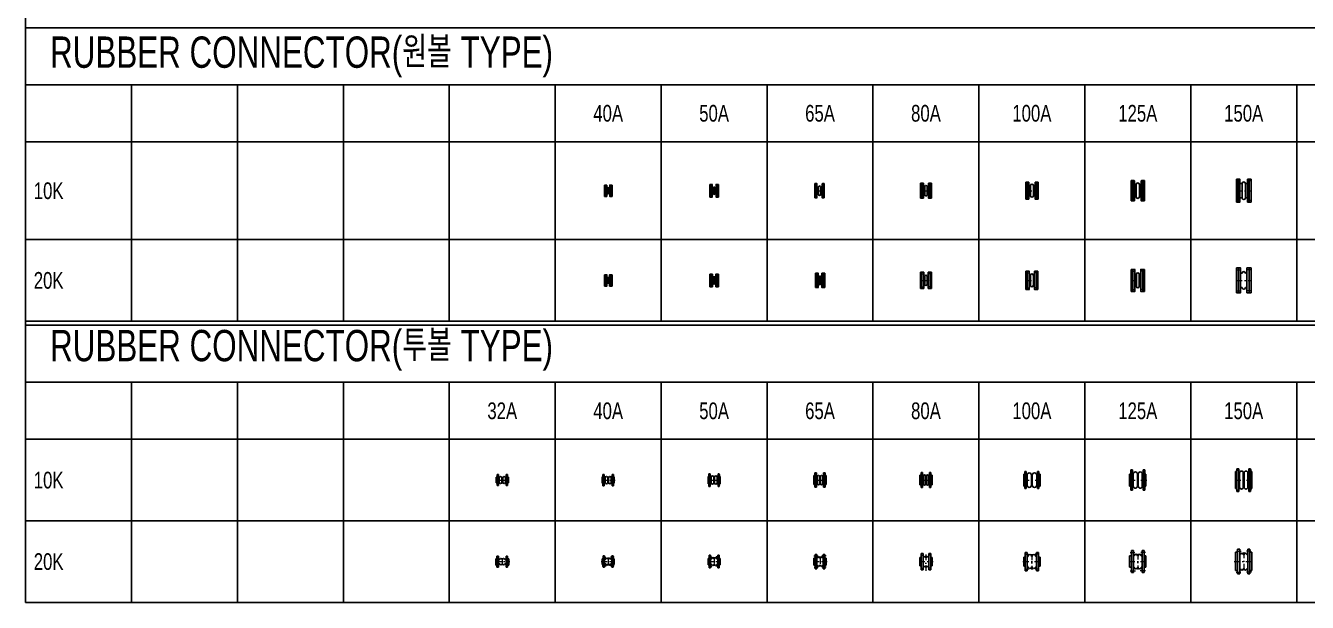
# Model space of a CAD drawing. Extents: x 0 to 60630, y 0 to 46389.
# Drawn here: x 27630 to 43361, y 17439 to 24514 of the extents above; entities that cross this region are included whole.
import ezdxf
from ezdxf.enums import TextEntityAlignment as Align

# ---------------------------------------------------------------- set-up
doc = ezdxf.new("R2010")
doc.units = 0
doc.header["$LTSCALE"] = 30
doc.header["$MEASUREMENT"] = 0
doc.linetypes.add('DGN Style 4', pattern=[4.8, 2.4, -1.2, 0, -1.2])
doc.layers.add('L(c)', color=1, linetype='DGN Style 4', lineweight=5)
doc.layers.add('L(txt)', color=2, linetype='Continuous', lineweight=13)
doc.styles.add('Style-ENGINEERING', font='ENGINEERING.shx')
doc.styles.add('Style-hangul01', font='hangul01.shx', dxfattribs={"bigfont": 'hangul01big.shx'})

# ---------------------------------------------------------------- blocks, each defined once
blk = doc.blocks.new('*U242')
for p, q in [((-90, 140), (-90, -140)), ((-68, 140), (-90, 140)), ((-68, 140), (-68, -140)), ((-48, 140), (-68, 140)), ((-68, -138), (-68, 138)), ((-46, -138), (-46, 138)), ((-46, 88), (-20, 88)), ((-20, -88), (-20, 88)), ((20, 88), (46, 88)), ((20, 88), (20, -88)), ((46, -138), (46, 138)), ((48, 140), (68, 140)), ((68, 140), (68, -140)), ((68, 140), (90, 140)), ((68, -138), (68, 138)), ((90, 140), (90, -140)), ((-90, -140), (-68, -140)), ((-68, -140), (-48, -140)), ((-46, -88), (-20, -88)), ((20, -88), (46, -88)), ((68, -140), (48, -140)), ((90, -140), (68, -140))]:
    blk.add_line(p, q)
for centre, radius, start, end in [((-48, 138), 2, 0, 90), ((0, 88), 20, 0, 180), ((48, 138), 2, 90, 180), ((-48, -138), 2, 270, 0), ((0, -88), 20, 180, 0), ((48, -138), 2, 180, 270)]:
    blk.add_arc(centre, radius, start, end)
blk = doc.blocks.new('*U243')
for p, q in [((-82, 125), (-82, -125)), ((-62, 125), (-82, 125)), ((-62, 125), (-62, -125)), ((-44, 125), (-62, 125)), ((-62, -123), (-62, 123)), ((-42, -123), (-42, 123)), ((-42, 75), (-20, 75)), ((-20, -75), (-20, 75)), ((20, 75), (43, 75)), ((20, 75), (20, -75)), ((43, -123), (43, 123)), ((45, 125), (63, 125)), ((63, 125), (63, -125)), ((63, 125), (83, 125)), ((63, -123), (63, 123)), ((83, 125), (83, -125)), ((-82, -125), (-62, -125)), ((-62, -125), (-44, -125)), ((-42, -75), (-20, -75)), ((20, -75), (43, -75)), ((63, -125), (45, -125)), ((83, -125), (63, -125))]:
    blk.add_line(p, q)
for centre, radius, start, end in [((-44, 123), 2, 0, 90), ((0, 75), 20, 0, 180), ((45, 123), 2, 90, 180), ((-44, -123), 2, 270, 0), ((0, -75), 20, 180, 0), ((45, -123), 2, 180, 270)]:
    blk.add_arc(centre, radius, start, end)
blk = doc.blocks.new('*U244')
for p, q in [((-75, 105), (-75, -105)), ((-57, 105), (-75, 105)), ((-57, 105), (-57, -105)), ((-41, 105), (-57, 105)), ((-57, -103), (-57, 103)), ((-39, -103), (-39, 103)), ((-39, 62), (-18, 62)), ((-18, -62), (-18, 62)), ((17, 62), (39, 62)), ((17, 62), (17, -62)), ((39, -103), (39, 103)), ((41, 105), (57, 105)), ((57, 105), (57, -105)), ((57, 105), (75, 105)), ((57, -103), (57, 103)), ((75, 105), (75, -105)), ((-75, -105), (-57, -105)), ((-57, -105), (-41, -105)), ((-39, -62), (-18, -62)), ((17, -62), (39, -62)), ((57, -105), (41, -105)), ((75, -105), (57, -105))]:
    blk.add_line(p, q)
for centre, radius, start, end in [((-41, 103), 2, 0, 90), ((0, 62), 17.5, 0, 180), ((41, 103), 2, 90, 180), ((-41, -103), 2, 270, 0), ((0, -62), 17.5, 180, 0), ((41, -103), 2, 180, 270)]:
    blk.add_arc(centre, radius, start, end)
blk = doc.blocks.new('*U245')
for p, q in [((-67, 92), (-67, -93)), ((-49, 92), (-67, 92)), ((-49, 92), (-49, -93)), ((-33, 92), (-49, 92)), ((-49, -91), (-49, 90)), ((-31, -91), (-31, 90)), ((-31, 50), (-15, 50)), ((-15, -50), (-15, 50)), ((15, 50), (32, 50)), ((15, 50), (15, -50)), ((32, -91), (32, 90)), ((34, 92), (50, 92)), ((50, 92), (50, -93)), ((50, 92), (68, 92)), ((50, -91), (50, 90)), ((68, 92), (68, -93)), ((-67, -93), (-49, -93)), ((-49, -93), (-33, -93)), ((-31, -50), (-15, -50)), ((15, -50), (32, -50)), ((50, -93), (34, -93)), ((68, -93), (50, -93))]:
    blk.add_line(p, q)
for centre, radius, start, end in [((-33, 90), 2, 0, 90), ((0, 50), 15, 0, 180), ((34, 90), 2, 90, 180), ((-33, -91), 2, 270, 0), ((0, -50), 15, 180, 0), ((34, -91), 2, 180, 270)]:
    blk.add_arc(centre, radius, start, end)
blk = doc.blocks.new('*U246')
for p, q in [((-58, 87), (-58, -88)), ((-51, 87), (-58, 87)), ((-51, 87), (-51, -88)), ((-35, 87), (-51, 87)), ((-51, -86), (-51, 85)), ((-33, -86), (-33, 85)), ((-33, 43), (-15, 43)), ((-15, -43), (-15, 43)), ((15, 43), (32, 43)), ((15, -43), (15, 43)), ((32, -86), (32, 85)), ((34, 87), (50, 87)), ((50, 87), (50, -88)), ((50, 87), (57, 87)), ((50, -86), (50, 85)), ((57, 87), (57, -88)), ((-58, -88), (-51, -88)), ((-51, -88), (-35, -88)), ((-33, -43), (-15, -43)), ((15, -43), (32, -43)), ((50, -88), (34, -88)), ((57, -88), (50, -88))]:
    blk.add_line(p, q)
for centre, radius, start, end in [((-35, 85), 2, 0, 90), ((0, 43), 15, 0, 180), ((34, 85), 2, 90, 180), ((-35, -86), 2, 270, 0), ((0, -43), 15, 180, 0), ((34, -86), 2, 180, 270)]:
    blk.add_arc(centre, radius, start, end)
blk = doc.blocks.new('*U247')
for p, q in [((-52, 77), (-52, -78)), ((-39, 77), (-52, 77)), ((-39, 77), (-39, -78)), ((-25, 77), (-39, 77)), ((-39, -76), (-39, 75)), ((-23, -76), (-23, 75)), ((-23, 35), (-10, 35)), ((-10, 35), (-10, -35)), ((10, 35), (24, 35)), ((10, -35), (10, 35)), ((24, -76), (24, 75)), ((26, 77), (40, 77)), ((40, 77), (40, -78)), ((40, 77), (53, 77)), ((40, -76), (40, 75)), ((53, 77), (53, -78)), ((-52, -78), (-39, -78)), ((-39, -78), (-25, -78)), ((-23, -35), (-10, -35)), ((10, -35), (24, -35)), ((40, -78), (26, -78)), ((53, -78), (40, -78))]:
    blk.add_line(p, q)
for centre, radius, start, end in [((-25, 75), 2, 0, 90), ((0, 35), 10, 0, 180), ((26, 75), 2, 90, 180), ((-25, -76), 2, 270, 0), ((0, -35), 10, 180, 0), ((26, -76), 2, 180, 270)]:
    blk.add_arc(centre, radius, start, end)
blk = doc.blocks.new('*U248')
for p, q in [((-47, 70), (-47, -70)), ((-34, 70), (-47, 70)), ((-34, 70), (-34, -70)), ((-20, 70), (-34, 70)), ((-34, -68), (-34, 68)), ((-18, -68), (-18, 68)), ((-10, 29), (-18, 29)), ((-10, 29), (-10, -29)), ((19, 29), (10, 29)), ((10, -29), (10, 29)), ((19, -68), (19, 68)), ((21, 70), (35, 70)), ((35, 70), (35, -70)), ((35, 70), (48, 70)), ((35, -68), (35, 68)), ((48, 70), (48, -70)), ((-47, -70), (-34, -70)), ((-34, -70), (-20, -70)), ((-10, -29), (-18, -29)), ((19, -29), (10, -29)), ((35, -70), (21, -70)), ((48, -70), (34, -70))]:
    blk.add_line(p, q)
for centre, radius, start, end in [((-20, 68), 2, 0, 90), ((0, 29), 10, 0, 180), ((21, 68), 2, 90, 180), ((-20, -68), 2, 270, 0), ((0, -29), 10, 180, 0), ((21, -68), 2, 180, 270)]:
    blk.add_arc(centre, radius, start, end)
blk = doc.blocks.new('*U249')
for p, q in [((-47, -70), (-47, 70)), ((-17, 70), (-47, 70)), ((-33, -70), (-33, 70)), ((-15, -68), (-15, 68)), ((-7, 29), (-15, 29)), ((-7, 29), (-7, -29)), ((16, 29), (8, 29)), ((8, -29), (8, 29)), ((16, -68), (16, 68)), ((18, 70), (48, 70)), ((34, -70), (34, 70)), ((48, -70), (48, 70)), ((-47, -70), (-17, -70)), ((-7, -29), (-15, -29)), ((16, -29), (8, -29)), ((48, -70), (18, -70))]:
    blk.add_line(p, q)
for centre, radius, start, end in [((-17, 68), 2, 0, 90), ((0, 29), 7.5, 0, 180), ((18, 68), 2, 90, 180), ((-17, -68), 2, 270, 0), ((0, -29), 7.5, 180, 0), ((18, -68), 2, 180, 270)]:
    blk.add_arc(centre, radius, start, end)
blk = doc.blocks.new('*U250')
for p, q in [((-22, 77), (-52, 77)), ((-52, -78), (-52, 77)), ((-38, -78), (-38, 77)), ((-20, -76), (-20, 75)), ((-20, 35), (-10, 35)), ((-10, -35), (-10, 35)), ((10, 35), (21, 35)), ((10, 35), (10, -35)), ((21, -76), (21, 75)), ((23, 77), (53, 77)), ((39, -78), (39, 77)), ((53, -78), (53, 77)), ((-52, -78), (-22, -78)), ((-20, -35), (-10, -35)), ((10, -35), (21, -35)), ((53, -78), (23, -78))]:
    blk.add_line(p, q)
for centre, radius, start, end in [((-22, 75), 2, 0, 90), ((0, 35), 10, 0, 180), ((23, 75), 2, 90, 180), ((-22, -76), 2, 270, 0), ((0, -35), 10, 180, 0), ((23, -76), 2, 180, 270)]:
    blk.add_arc(centre, radius, start, end)
blk = doc.blocks.new('*U251')
for p, q in [((-23, 87), (-57, 87)), ((-57, -88), (-57, 87)), ((-41, -88), (-41, 87)), ((-21, -86), (-21, 85)), ((-21, 43), (-10, 43)), ((-10, 43), (-10, -43)), ((10, 43), (22, 43)), ((10, -43), (10, 43)), ((22, -86), (22, 85)), ((24, 87), (58, 87)), ((42, -88), (42, 87)), ((58, -88), (58, 87)), ((-57, -88), (-23, -88)), ((-21, -43), (-10, -43)), ((10, -43), (22, -43)), ((58, -88), (24, -88))]:
    blk.add_line(p, q)
for centre, radius, start, end in [((-23, 85), 2, 0, 90), ((0, 43), 10, 0, 180), ((24, 85), 2, 90, 180), ((-23, -86), 2, 270, 0), ((0, -43), 10, 180, 0), ((24, -86), 2, 180, 270)]:
    blk.add_arc(centre, radius, start, end)
blk = doc.blocks.new('*U252')
for p, q in [((-29, 100), (-67, 100)), ((-67, -100), (-67, 100)), ((-49, -100), (-49, 100)), ((-27, -98), (-27, 98)), ((-27, 50), (-12, 50)), ((-12, 50), (-12, -50)), ((13, 50), (28, 50)), ((13, -50), (13, 50)), ((28, -98), (28, 98)), ((30, 100), (68, 100)), ((50, -100), (50, 100)), ((68, -100), (68, 100)), ((-67, -100), (-29, -100)), ((-27, -50), (-12, -50)), ((13, -50), (28, -50)), ((68, -100), (30, -100))]:
    blk.add_line(p, q)
for centre, radius, start, end in [((-29, 98), 2, 0, 90), ((0, 50), 12.5, 0, 180), ((30, 98), 2, 90, 180), ((-29, -98), 2, 270, 0), ((0, -50), 12.5, 180, 0), ((30, -98), 2, 180, 270)]:
    blk.add_arc(centre, radius, start, end)
blk = doc.blocks.new('*U253')
for p, q in [((-34, 112), (-75, 112)), ((-75, -113), (-75, 112)), ((-56, -113), (-56, 112)), ((-32, -111), (-32, 110)), ((-32, 62), (-17, 62)), ((-17, 62), (-17, -62)), ((18, 62), (32, 62)), ((18, -62), (18, 62)), ((32, -111), (32, 110)), ((34, 112), (75, 112)), ((56, -113), (56, 112)), ((75, -113), (75, 112)), ((-75, -113), (-34, -113)), ((-32, -62), (-17, -62)), ((18, -62), (32, -62)), ((75, -113), (34, -113))]:
    blk.add_line(p, q)
for centre, radius, start, end in [((-34, 110), 2, 0, 90), ((0, 62), 17.5, 0, 180), ((34, 110), 2, 90, 180), ((-34, -111), 2, 270, 0), ((0, -62), 17.5, 180, 0), ((34, -111), 2, 180, 270)]:
    blk.add_arc(centre, radius, start, end)
blk = doc.blocks.new('*U254')
for p, q in [((-82, -135), (-82, 135)), ((-37, 135), (-82, 135)), ((-61, -135), (-61, 135)), ((-35, -133), (-35, 133)), ((-35, 75), (-17, 75)), ((-17, 75), (-17, -75)), ((18, 75), (36, 75)), ((18, -75), (18, 75)), ((36, -133), (36, 133)), ((38, 135), (83, 135)), ((62, -135), (62, 135)), ((83, -135), (83, 135)), ((-82, -135), (-37, -135)), ((-35, -75), (-17, -75)), ((18, -75), (36, -75)), ((83, -135), (38, -135))]:
    blk.add_line(p, q)
for centre, radius, start, end in [((-37, 133), 2, 0, 90), ((0, 75), 17.5, 0, 180), ((38, 133), 2, 90, 180), ((-37, -133), 2, 270, 0), ((0, -75), 17.5, 180, 0), ((38, -133), 2, 180, 270)]:
    blk.add_arc(centre, radius, start, end)
blk = doc.blocks.new('*U255')
for p, q in [((-40, 152), (-90, 152)), ((-90, -153), (-90, 152)), ((-66, -153), (-66, 152)), ((-38, -151), (-38, 150)), ((-38, 88), (-20, 88)), ((20, 88), (38, 88)), ((38, -151), (38, 150)), ((40, 152), (90, 152)), ((66, -153), (66, 152)), ((90, -153), (90, 152)), ((-90, -153), (-40, -153)), ((-38, -88), (-20, -88)), ((20, -88), (38, -88)), ((90, -153), (40, -153))]:
    blk.add_line(p, q)
for centre, radius, start, end in [((-40, 150), 2, 0, 90), ((0, 88), 20, 0, 180), ((40, 150), 2, 90, 180), ((-40, -151), 2, 270, 0), ((0, -88), 20, 180, 0), ((40, -151), 2, 180, 270)]:
    blk.add_arc(centre, radius, start, end)
blk = doc.blocks.new('*U271')
for p, q in [((-100, 115), (-100, -109)), ((-100, 115), (-77, 115)), ((-77, 153), (-49, 153)), ((-77, 153), (-77, -152)), ((-49, 153), (-49, -152)), ((-49, 88), (-39, 88)), ((-5, 88), (5, 88)), ((39, 88), (49, 88)), ((49, 153), (49, -152)), ((77, 153), (49, 153)), ((77, 153), (77, -152)), ((100, 115), (77, 115)), ((100, 115), (100, -109)), ((-100, -109), (-77, -109)), ((-77, -152), (-49, -152)), ((-49, -88), (-39, -88)), ((-5, -88), (5, -88)), ((39, -88), (49, -88)), ((77, -152), (49, -152)), ((100, -109), (77, -109))]:
    blk.add_line(p, q)
for centre, start, end in [((-22, 88), 0, 180), ((22, 88), 0, 180), ((-22, -88), 180, 0), ((22, -88), 180, 0)]:
    blk.add_arc(centre, 17, start, end)
blk = doc.blocks.new('*U272')
for p, q in [((-100, 104), (-100, -103)), ((-100, 104), (-83, 104)), ((-83, 140), (-83, -140)), ((-83, 140), (-61, 140)), ((-61, 140), (-61, -140)), ((-61, 88), (-51, 88)), ((-51, -88), (-51, 88)), ((-5, 88), (5, 88)), ((-5, 88), (-5, -88)), ((5, -88), (5, 88)), ((51, 88), (61, 88)), ((51, 88), (51, -88)), ((61, 140), (61, -140)), ((83, 140), (61, 140)), ((83, 140), (83, -140)), ((100, 104), (83, 104)), ((100, 104), (100, -103)), ((-100, -103), (-83, -103)), ((-83, -140), (-61, -140)), ((-61, -88), (-51, -88)), ((-5, -88), (5, -88)), ((51, -88), (61, -88)), ((83, -140), (61, -140)), ((100, -103), (83, -103))]:
    blk.add_line(p, q)
for centre, start, end in [((-28, 88), 0, 180), ((28, 88), 0, 180), ((-28, -88), 180, 0), ((28, -88), 180, 0)]:
    blk.add_arc(centre, 23, start, end)
blk = doc.blocks.new('*U273')
for p, q in [((-100, 70), (-100, -70)), ((-100, 70), (-79, 70)), ((-79, 135), (-53, 135)), ((-79, 135), (-79, -135)), ((-53, 135), (-53, -135)), ((-53, 70), (-43, 70)), ((-2, 70), (3, 70)), ((-2, 70), (3, 70)), ((43, 70), (53, 70)), ((79, 135), (53, 135)), ((53, 135), (53, -135)), ((79, 135), (79, -135)), ((100, 70), (79, 70)), ((100, 70), (100, -70)), ((-100, -70), (-79, -70)), ((-79, -135), (-53, -135)), ((-53, -70), (-43, -70)), ((-2, -70), (3, -70)), ((-2, -70), (3, -70)), ((43, -70), (53, -70)), ((79, -135), (53, -135)), ((100, -70), (79, -70))]:
    blk.add_line(p, q)
for centre, radius, start, end in [((-23, 70), 20.2, 0, 180), ((23, 70), 20.3, 0, 180), ((-23, -70), 20.2, 180, 0), ((23, -70), 20.3, 180, 0)]:
    blk.add_arc(centre, radius, start, end)
blk = doc.blocks.new('*U274')
for p, q in [((-100, 73), (-100, -73)), ((-100, 73), (-85, 73)), ((-85, 125), (-85, -125)), ((-85, 125), (-65, 125)), ((-65, 125), (-65, -125)), ((-65, 75), (-55, 75)), ((-55, -75), (-55, 75)), ((-5, 75), (5, 75)), ((-5, 75), (-5, -75)), ((5, -75), (5, 75)), ((55, 75), (65, 75)), ((55, 75), (55, -75)), ((65, 125), (65, -125)), ((85, 125), (65, 125)), ((85, 125), (85, -125)), ((100, 73), (85, 73)), ((100, 73), (100, -73)), ((-100, -73), (-85, -73)), ((-85, -125), (-65, -125)), ((-65, -75), (-55, -75)), ((-5, -75), (5, -75)), ((55, -75), (65, -75)), ((85, -125), (65, -125)), ((100, -73), (85, -73))]:
    blk.add_line(p, q)
for centre, start, end in [((-30, 75), 0, 180), ((30, 75), 0, 180), ((-30, -75), 180, 0), ((30, -75), 180, 0)]:
    blk.add_arc(centre, 25, start, end)
blk = doc.blocks.new('*U275')
for p, q in [((-100, 56), (-100, -56)), ((-100, 56), (-81, 56)), ((-81, 113), (-81, -112)), ((-81, 113), (-57, 113)), ((-57, 113), (-57, -112)), ((-47, 62), (-57, 62)), ((3, 62), (-2, 62)), ((47, 62), (57, 62)), ((57, 113), (57, -112)), ((81, 113), (57, 113)), ((81, 113), (81, -112)), ((100, 56), (81, 56)), ((100, 56), (100, -56)), ((-100, -56), (-81, -56)), ((-81, -112), (-57, -112)), ((-47, -62), (-57, -62)), ((3, -62), (-2, -62)), ((47, -62), (57, -62)), ((81, -112), (57, -112)), ((100, -56), (81, -56))]:
    blk.add_line(p, q)
for centre, start, end in [((-25, 63), 358.7771, 181.2229), ((25, 63), 358.7771, 181.2229), ((-25, -63), 178.7771, 1.2229), ((25, -63), 178.7771, 1.2229)]:
    blk.add_arc(centre, 22.3, start, end)
blk = doc.blocks.new('*U276')
for p, q in [((-100, 73), (-100, -73)), ((-100, 73), (-87, 73)), ((-87, 105), (-87, -105)), ((-87, 105), (-69, 105)), ((-69, 105), (-69, -105)), ((-69, 62), (-59, 62)), ((-59, -62), (-59, 62)), ((-5, 62), (5, 62)), ((-5, 62), (-5, -62)), ((5, -62), (5, 62)), ((59, 62), (69, 62)), ((59, 62), (59, -62)), ((69, 105), (69, -105)), ((87, 105), (69, 105)), ((87, 105), (87, -105)), ((100, 73), (87, 73)), ((100, 73), (100, -73)), ((-100, -73), (-87, -73)), ((-87, -105), (-69, -105)), ((-69, -62), (-59, -62)), ((-5, -62), (5, -62)), ((59, -62), (69, -62)), ((87, -105), (69, -105)), ((100, -73), (87, -73))]:
    blk.add_line(p, q)
for centre, start, end in [((-32, 62), 0, 180), ((32, 62), 0, 180), ((-32, -62), 180, 0), ((32, -62), 180, 0)]:
    blk.add_arc(centre, 27, start, end)
blk = doc.blocks.new('*U277')
for p, q in [((-75, 50), (-75, -50)), ((-75, 50), (-58, 50)), ((-58, 100), (-58, -100)), ((-58, 100), (-36, 100)), ((-36, 100), (-36, -100)), ((-36, 50), (-26, 50)), ((-1, 50), (2, 50)), ((26, 50), (36, 50)), ((36, 100), (36, -100)), ((58, 100), (36, 100)), ((58, 100), (58, -100)), ((75, 50), (58, 50)), ((75, 50), (75, -50)), ((-75, -50), (-58, -50)), ((-58, -100), (-36, -100)), ((-36, -50), (-26, -50)), ((-1, -50), (2, -50)), ((26, -50), (36, -50)), ((58, -100), (36, -100)), ((75, -50), (58, -50))]:
    blk.add_line(p, q)
for centre, start, end in [((-14, 50), 0, 180), ((14, 50), 360, 180), ((-14, -50), 180, 0), ((14, -50), 180, 0)]:
    blk.add_arc(centre, 12.3, start, end)
blk = doc.blocks.new('*U278')
for p, q in [((-75, 61), (-75, -60)), ((-75, 61), (-60, 61)), ((-60, 93), (-60, -92)), ((-60, 93), (-42, 93)), ((-42, 93), (-42, -92)), ((-42, 50), (-32, 50)), ((-32, -50), (-32, 50)), ((-5, 50), (5, 50)), ((-5, 50), (-5, -50)), ((5, -50), (5, 50)), ((32, 50), (42, 50)), ((32, 50), (32, -50)), ((42, 93), (42, -92)), ((60, 93), (42, 93)), ((60, 93), (60, -92)), ((75, 61), (60, 61)), ((75, 61), (75, -60)), ((-75, -60), (-60, -60)), ((-60, -92), (-42, -92)), ((-42, -50), (-32, -50)), ((-5, -50), (5, -50)), ((32, -50), (42, -50)), ((60, -92), (42, -92)), ((75, -60), (60, -60))]:
    blk.add_line(p, q)
for centre, start, end in [((-18, 50), 0, 180), ((19, 50), 0, 180), ((-18, -50), 180, 0), ((19, -50), 180, 0)]:
    blk.add_arc(centre, 13.5, start, end)
blk = doc.blocks.new('*U279')
for p, q in [((-75, 44), (-75, -44)), ((-75, 44), (-60, 44)), ((-60, 88), (-60, -87)), ((-60, 88), (-40, 88)), ((-40, 88), (-40, -87)), ((-40, 43), (-30, 43)), ((-2, 43), (3, 43)), ((30, 43), (40, 43)), ((40, 43), (30, 43)), ((40, 88), (40, -87)), ((60, 88), (40, 88)), ((60, 88), (60, -87)), ((75, 44), (60, 44)), ((75, 44), (75, -44)), ((-75, -44), (-60, -44)), ((-60, -87), (-40, -87)), ((-40, -43), (-30, -43)), ((-2, -43), (3, -43)), ((30, -43), (40, -43)), ((40, -43), (30, -43)), ((60, -87), (40, -87)), ((75, -44), (60, -44))]:
    blk.add_line(p, q)
for centre, start, end in [((-16, 43), 0, 180), ((16, 43), 0, 180), ((-16, -43), 180, 0), ((16, -43), 180, 0)]:
    blk.add_arc(centre, 13.9, start, end)
blk = doc.blocks.new('*U280')
for p, q in [((-75, 56), (-75, -55)), ((-75, 56), (-62, 56)), ((-62, 88), (-62, -87)), ((-62, 88), (-44, 88)), ((-44, 88), (-44, -87)), ((-44, 43), (-34, 43)), ((-34, -43), (-34, 43)), ((-5, 43), (5, 43)), ((-5, 43), (-5, -43)), ((5, -43), (5, 43)), ((34, 43), (44, 43)), ((34, 43), (34, -43)), ((44, 88), (44, -87)), ((62, 88), (44, 88)), ((62, 88), (62, -87)), ((75, 56), (62, 56)), ((75, 56), (75, -55)), ((-75, -55), (-62, -55)), ((-62, -87), (-44, -87)), ((-44, -43), (-34, -43)), ((-5, -43), (5, -43)), ((34, -43), (44, -43)), ((62, -87), (44, -87)), ((75, -55), (62, -55))]:
    blk.add_line(p, q)
for centre, start, end in [((-19, 43), 360, 180), ((20, 43), 360, 180), ((-19, -43), 180, 0), ((20, -43), 180, 0)]:
    blk.add_arc(centre, 14.5, start, end)
blk = doc.blocks.new('*U281')
for p, q in [((-75, 39), (-75, -39)), ((-75, 39), (-62, 39)), ((-62, 78), (-44, 78)), ((-62, 78), (-62, -77)), ((-44, 78), (-44, -77)), ((-44, 35), (-30, 35)), ((-2, 35), (3, 35)), ((30, 35), (44, 35)), ((62, 78), (44, 78)), ((44, 78), (44, -77)), ((62, 78), (62, -77)), ((75, 39), (62, 39)), ((75, 39), (75, -39)), ((-75, -39), (-62, -39)), ((-62, -77), (-44, -77)), ((-44, -35), (-30, -35)), ((-2, -35), (3, -35)), ((30, -35), (44, -35)), ((62, -77), (44, -77)), ((75, -39), (62, -39))]:
    blk.add_line(p, q)
for centre, start, end in [((-16, 35), 0, 180), ((16, 35), 0, 180), ((-16, -35), 180, 0), ((16, -35), 180, 0)]:
    blk.add_arc(centre, 13.9, start, end)
blk = doc.blocks.new('*U282')
for p, q in [((-75, 46), (-75, -45)), ((-75, 46), (-64, 46)), ((-64, 78), (-64, -77)), ((-64, 78), (-48, 78)), ((-48, 78), (-48, -77)), ((-48, 35), (-38, 35)), ((-38, -35), (-38, 35)), ((-5, 35), (5, 35)), ((-5, 35), (-5, -35)), ((5, -35), (5, 35)), ((38, 35), (48, 35)), ((38, 35), (38, -35)), ((48, 78), (48, -77)), ((64, 78), (48, 78)), ((64, 78), (64, -77)), ((75, 46), (64, 46)), ((75, 46), (75, -45)), ((-75, -45), (-64, -45)), ((-64, -77), (-48, -77)), ((-48, -35), (-38, -35)), ((-5, -35), (5, -35)), ((38, -35), (48, -35)), ((64, -77), (48, -77)), ((75, -45), (64, -45))]:
    blk.add_line(p, q)
for centre, start, end in [((-21, 35), 0, 180), ((22, 35), 0, 180), ((-21, -35), 180, 0), ((22, -35), 180, 0)]:
    blk.add_arc(centre, 16.5, start, end)
blk = doc.blocks.new('*U283')
for p, q in [((-75, 35), (-75, -35)), ((-75, 35), (-62, 35)), ((-62, 70), (-62, -70)), ((-62, 70), (-44, 70)), ((-44, 70), (-44, -70)), ((-44, 29), (-30, 29)), ((-2, 29), (3, 29)), ((30, 29), (44, 29)), ((44, 29), (30, 29)), ((62, 70), (44, 70)), ((44, 70), (44, -70)), ((62, 70), (62, -70)), ((75, 35), (62, 35)), ((75, 35), (75, -35)), ((-75, -35), (-62, -35)), ((-62, -70), (-44, -70)), ((-44, -29), (-30, -29)), ((-2, -29), (3, -29)), ((30, -29), (44, -29)), ((44, -29), (30, -29)), ((62, -70), (44, -70)), ((75, -35), (62, -35))]:
    blk.add_line(p, q)
for centre, start, end in [((-16, 29), 0, 180), ((16, 29), 0, 180), ((-16, -29), 180, 0), ((16, -29), 180, 0)]:
    blk.add_arc(centre, 13.9, start, end)
blk = doc.blocks.new('*U284')
for p, q in [((-75, 38), (-75, -38)), ((-75, 38), (-64, 38)), ((-64, 70), (-64, -70)), ((-64, 70), (-48, 70)), ((-48, 70), (-48, -70)), ((-48, 29), (-38, 29)), ((-38, 29), (-38, -29)), ((-5, 29), (5, 29)), ((-5, 29), (-5, -29)), ((5, -29), (5, 29)), ((38, 29), (48, 29)), ((38, 29), (38, -29)), ((48, 70), (48, -70)), ((64, 70), (48, 70)), ((64, 70), (64, -70)), ((75, 38), (64, 38)), ((75, 38), (75, -38)), ((-75, -38), (-64, -38)), ((-64, -70), (-48, -70)), ((-48, -29), (-38, -29)), ((-5, -29), (5, -29)), ((38, -29), (48, -29)), ((64, -70), (48, -70)), ((75, -38), (64, -38))]:
    blk.add_line(p, q)
for centre, start, end in [((-21, 29), 0, 180), ((22, 29), 0, 180), ((-21, -29), 180, 0), ((22, -29), 180, 0)]:
    blk.add_arc(centre, 16.5, start, end)
blk = doc.blocks.new('*U285')
for p, q in [((-79, 35), (-79, -43)), ((-79, 35), (-66, 35)), ((-66, 68), (-48, 68)), ((-66, 68), (-66, -67)), ((-48, 68), (-48, -67)), ((-48, 26), (-30, 26)), ((-2, 26), (3, 26)), ((48, 26), (30, 26)), ((66, 68), (48, 68)), ((48, 68), (48, -67)), ((66, 68), (66, -67)), ((79, 35), (66, 35)), ((79, 35), (79, -43)), ((-79, -43), (-66, -43)), ((-66, -67), (-48, -67)), ((-48, -26), (-30, -26)), ((-2, -26), (3, -26)), ((48, -26), (30, -26)), ((66, -67), (48, -67)), ((79, -43), (66, -43))]:
    blk.add_line(p, q)
for centre, start, end in [((-16, 26), 0, 180), ((16, 26), 0, 180), ((-16, -26), 180, 0), ((16, -26), 180, 0)]:
    blk.add_arc(centre, 13.9, start, end)
blk = doc.blocks.new('*U286')
for p, q in [((-75, 36), (-75, -35)), ((-75, 36), (-64, 36)), ((-64, 68), (-48, 68)), ((-64, 68), (-64, -67)), ((-48, 68), (-48, -67)), ((-48, 26), (-38, 26)), ((-38, 26), (-38, -26)), ((-5, 26), (5, 26)), ((-5, -26), (-5, 26)), ((5, 26), (5, -26)), ((38, 26), (48, 26)), ((38, -26), (38, 26)), ((64, 68), (48, 68)), ((48, 68), (48, -67)), ((64, 68), (64, -67)), ((75, 36), (64, 36)), ((75, 36), (75, -35)), ((-75, -35), (-64, -35)), ((-64, -67), (-48, -67)), ((-64, -67), (-48, -67)), ((-48, -26), (-38, -26)), ((-5, -26), (5, -26)), ((38, -26), (48, -26)), ((64, -67), (48, -67)), ((64, -67), (48, -67)), ((75, -35), (64, -35))]:
    blk.add_line(p, q)
for centre, start, end in [((-21, 26), 0, 180), ((22, 26), 0, 180), ((-21, -26), 180, 0), ((22, -26), 180, 0)]:
    blk.add_arc(centre, 16.5, start, end)

msp = doc.modelspace()

# ---------------------------------------------------------------- linework, layer by layer
for p, q in [((27630, 44389), (27630, 17439)), ((27630, 24489), (58630, 24489)), ((27630, 23789), (58630, 23789)), ((28930, 23789), (28930, 20889)), ((30230, 23789), (30230, 20889)), ((31530, 23789), (31530, 20889)), ((32830, 23789), (32830, 20889)), ((34130, 23789), (34130, 20889)), ((35430, 23789), (35430, 20889)), ((36730, 23789), (36730, 20889)), ((38030, 23789), (38030, 20889)), ((39330, 23789), (39330, 20889)), ((40630, 23789), (40630, 20889)), ((41930, 23789), (41930, 20889)), ((43230, 23789), (43230, 20889)), ((27630, 23089), (58630, 23089)), ((27630, 21889), (58630, 21889)), ((27630, 20889), (58630, 20889)), ((27630, 20839), (58630, 20839)), ((27630, 20139), (58630, 20139)), ((28930, 20139), (28930, 17439)), ((30230, 20139), (30230, 17439)), ((31530, 20139), (31530, 17439)), ((32830, 20139), (32830, 17439)), ((34130, 20139), (34130, 17439)), ((35430, 20139), (35430, 17439)), ((36730, 20139), (36730, 17439)), ((38030, 20139), (38030, 17439)), ((39330, 20139), (39330, 17439)), ((40630, 20139), (40630, 17439)), ((41930, 20139), (41930, 17439)), ((43230, 20139), (43230, 17439)), ((27630, 19439), (58630, 19439)), ((27630, 18439), (58630, 18439)), ((27630, 17439), (58630, 17439))]:
    msp.add_line(p, q)
at = {"layer": 'L(c)'}
for p, q in [((34733, 22542), (34762, 22542)), ((34828, 22542), (34799, 22542)), ((36028, 22549), (36057, 22549)), ((36133, 22549), (36104, 22549)), ((37318, 22559), (37343, 22559)), ((37433, 22559), (37408, 22559)), ((38613, 22564), (38649, 22564)), ((38748, 22564), (38712, 22564)), ((39906, 22577), (39942, 22577)), ((40056, 22577), (40020, 22577)), ((41198, 22594), (41238, 22594)), ((41363, 22594), (41323, 22594)), ((42490, 22609), (42534, 22609)), ((42670, 22609), (42626, 22609)), ((34733, 22489), (34828, 22489)), ((34733, 22437), (34762, 22437)), ((34828, 22437), (34799, 22437)), ((36028, 22489), (36133, 22489)), ((36028, 22429), (36057, 22429)), ((36133, 22429), (36104, 22429)), ((37318, 22489), (37433, 22489)), ((37318, 22419), (37343, 22419)), ((37433, 22419), (37408, 22419)), ((38613, 22489), (38748, 22489)), ((38613, 22414), (38649, 22414)), ((38748, 22414), (38712, 22414)), ((39906, 22489), (40056, 22489)), ((39906, 22402), (39942, 22402)), ((40056, 22402), (40020, 22402)), ((41198, 22489), (41363, 22489)), ((41198, 22384), (41238, 22384)), ((41363, 22384), (41323, 22384)), ((42490, 22489), (42670, 22489)), ((42490, 22369), (42534, 22369)), ((42670, 22369), (42626, 22369)), ((34733, 21442), (34765, 21442)), ((34828, 21442), (34796, 21442)), ((36028, 21449), (36060, 21449)), ((36133, 21449), (36101, 21449)), ((37323, 21459), (37359, 21459)), ((37438, 21459), (37402, 21459)), ((38613, 21469), (38653, 21469)), ((38748, 21469), (38708, 21469)), ((39905, 21482), (39948, 21482)), ((40055, 21482), (40012, 21482)), ((41198, 21502), (41245, 21502)), ((41363, 21502), (41316, 21502)), ((42490, 21519), (42542, 21519)), ((42670, 21519), (42618, 21519)), ((34733, 21389), (34828, 21389)), ((34733, 21337), (34765, 21337)), ((34828, 21337), (34796, 21337)), ((36028, 21389), (36133, 21389)), ((36028, 21329), (36060, 21329)), ((36133, 21329), (36101, 21329)), ((37323, 21389), (37438, 21389)), ((37323, 21319), (37359, 21319)), ((37438, 21319), (37402, 21319)), ((38613, 21389), (38748, 21389)), ((38613, 21309), (38653, 21309)), ((38748, 21309), (38708, 21309)), ((39905, 21389), (40055, 21389)), ((39905, 21297), (39948, 21297)), ((40055, 21297), (40012, 21297)), ((41198, 21389), (41363, 21389)), ((41198, 21277), (41245, 21277)), ((41363, 21277), (41316, 21277)), ((42490, 21389), (42670, 21389)), ((42490, 21259), (42542, 21259)), ((42670, 21259), (42618, 21259)), ((42486, 19059), (42526, 19059)), ((42580, 19043), (42580, 18836)), ((42674, 19059), (42634, 19059)), ((33399, 18939), (33562, 18939)), ((33409, 18989), (33441, 18989)), ((33409, 18889), (33441, 18889)), ((33480, 18975), (33480, 18904)), ((33551, 18989), (33519, 18989)), ((33551, 18889), (33519, 18889)), ((34702, 18939), (34864, 18939)), ((34713, 18992), (34738, 18992)), ((34713, 18887), (34738, 18887)), ((34780, 18977), (34780, 18901)), ((34847, 18992), (34823, 18992)), ((34847, 18887), (34823, 18887)), ((35999, 18939), (36163, 18939)), ((36007, 18999), (36041, 18999)), ((36007, 18879), (36041, 18879)), ((36080, 18985), (36080, 18894)), ((36153, 18999), (36120, 18999)), ((36153, 18879), (36120, 18879)), ((37296, 18939), (37462, 18939)), ((37313, 19009), (37344, 19009)), ((37380, 18995), (37380, 18884)), ((37447, 19009), (37416, 19009)), ((38600, 18939), (38761, 18939)), ((38616, 19014), (38643, 19014)), ((38680, 19000), (38680, 18879)), ((38744, 19014), (38717, 19014)), ((39875, 18939), (40095, 18939)), ((39888, 19027), (39916, 19027)), ((39980, 19012), (39980, 18866)), ((40072, 19027), (40044, 19027)), ((41174, 18939), (41392, 18939)), ((41191, 19027), (41220, 19027)), ((41280, 19012), (41280, 18866)), ((41370, 19027), (41340, 19027)), ((42471, 18939), (42695, 18939)), ((37313, 18869), (37344, 18869)), ((37447, 18869), (37416, 18869)), ((38616, 18864), (38643, 18864)), ((38744, 18864), (38717, 18864)), ((39888, 18852), (39916, 18852)), ((40072, 18852), (40044, 18852)), ((41191, 18852), (41220, 18852)), ((41370, 18852), (41340, 18852)), ((42486, 18819), (42526, 18819)), ((42674, 18819), (42634, 18819)), ((33397, 17939), (33573, 17939)), ((33411, 17989), (33437, 17989)), ((33480, 17977), (33480, 17897)), ((33550, 17989), (33523, 17989)), ((33550, 17989), (33523, 17989)), ((34695, 17939), (34863, 17939)), ((34709, 17992), (34753, 17992)), ((34780, 17989), (34780, 17888)), ((34852, 17992), (34807, 17992)), ((36002, 17939), (36162, 17939)), ((36011, 17999), (36054, 17999)), ((36080, 17986), (36080, 17891)), ((36149, 17999), (36106, 17999)), ((37297, 17939), (37468, 17939)), ((37304, 18009), (37359, 18009)), ((37380, 17983), (37380, 17895)), ((37456, 18009), (37401, 18009)), ((38595, 17939), (38770, 17939)), ((38617, 18019), (38655, 18019)), ((38680, 18028), (38680, 17824)), ((38743, 18019), (38706, 18019)), ((39870, 17939), (40093, 17939)), ((39892, 18032), (39939, 18032)), ((39980, 18030), (39980, 17840)), ((40069, 18032), (40021, 18032)), ((41171, 17939), (41399, 17939)), ((41187, 18052), (41244, 18052)), ((41280, 18035), (41280, 17844)), ((41374, 18052), (41316, 18052)), ((42463, 17939), (42694, 17939)), ((42493, 18069), (42547, 18069)), ((42580, 18054), (42580, 17830)), ((42667, 18069), (42613, 18069)), ((33410, 17889), (33438, 17889)), ((33550, 17889), (33523, 17889)), ((33550, 17889), (33523, 17889)), ((34708, 17887), (34756, 17887)), ((34852, 17887), (34805, 17887)), ((36010, 17879), (36051, 17879)), ((36151, 17879), (36109, 17879)), ((37306, 17869), (37359, 17869)), ((37454, 17869), (37401, 17869)), ((38619, 17859), (38653, 17859)), ((38741, 17859), (38708, 17859)), ((39892, 17847), (39939, 17847)), ((40069, 17847), (40021, 17847)), ((41187, 17827), (41250, 17827)), ((41374, 17827), (41310, 17827)), ((42486, 17809), (42544, 17809)), ((42674, 17809), (42616, 17809))]:
    msp.add_line(p, q, dxfattribs=at)

# ---------------------------------------------------------------- block references
for name, p in [('*U248', (34780, 22489)), ('*U247', (36080, 22489)), ('*U246', (37375, 22489)), ('*U245', (38680, 22489)), ('*U244', (39981, 22489)), ('*U243', (41280, 22489)), ('*U242', (42580, 22489)), ('*U249', (34780, 21389)), ('*U250', (36080, 21389)), ('*U251', (37380, 21389)), ('*U252', (38680, 21389)), ('*U253', (39980, 21389)), ('*U254', (41280, 21389)), ('*U255', (42580, 21389)), ('*U276', (39980, 18939)), ('*U274', (41280, 18939)), ('*U272', (42580, 18939)), ('*U286', (33480, 18939)), ('*U284', (34780, 18939)), ('*U282', (36080, 18939)), ('*U280', (37380, 18939)), ('*U278', (38680, 18939)), ('*U271', (42580, 17939)), ('*U285', (33480, 17939)), ('*U283', (34780, 17939)), ('*U281', (36080, 17939)), ('*U279', (37380, 17939)), ('*U277', (38680, 17939)), ('*U275', (39980, 17939)), ('*U273', (41280, 17939))]:
    msp.add_blockref(name, p)

# ---------------------------------------------------------------- texts
at = {"layer": 'L(txt)', "width": 0.75}
for s, height, style, p in [('RUBBER CONNECTOR(원볼 TYPE)', 384, 'Style-hangul01', (27930, 24189)), ('10K', 204.8, 'Style-ENGINEERING', (27730, 22489)), ('20K', 204.8, 'Style-ENGINEERING', (27730, 21389)), ('RUBBER CONNECTOR(투볼 TYPE)', 384, 'Style-hangul01', (27930, 20589)), ('10K', 204.8, 'Style-ENGINEERING', (27730, 18939)), ('20K', 204.8, 'Style-ENGINEERING', (27730, 17939))]:
    msp.add_text(s, height=height, dxfattribs=dict(at, style=style)).set_placement(p, align=Align.MIDDLE_LEFT)
at = {"layer": 'L(txt)', "style": 'Style-ENGINEERING', "width": 0.75}
for s, p in [('40A', (34780, 23439)), ('50A', (36080, 23439)), ('65A', (37380, 23439)), ('80A', (38680, 23439)), ('100A', (39980, 23439)), ('125A', (41280, 23439)), ('150A', (42580, 23439)), ('32A', (33480, 19789)), ('40A', (34780, 19789)), ('50A', (36080, 19789)), ('65A', (37380, 19789)), ('80A', (38680, 19789)), ('100A', (39980, 19789)), ('125A', (41280, 19789)), ('150A', (42580, 19789))]:
    msp.add_text(s, height=204.8, dxfattribs=at).set_placement(p, align=Align.MIDDLE_CENTER)

doc.saveas('drawing.dxf')
